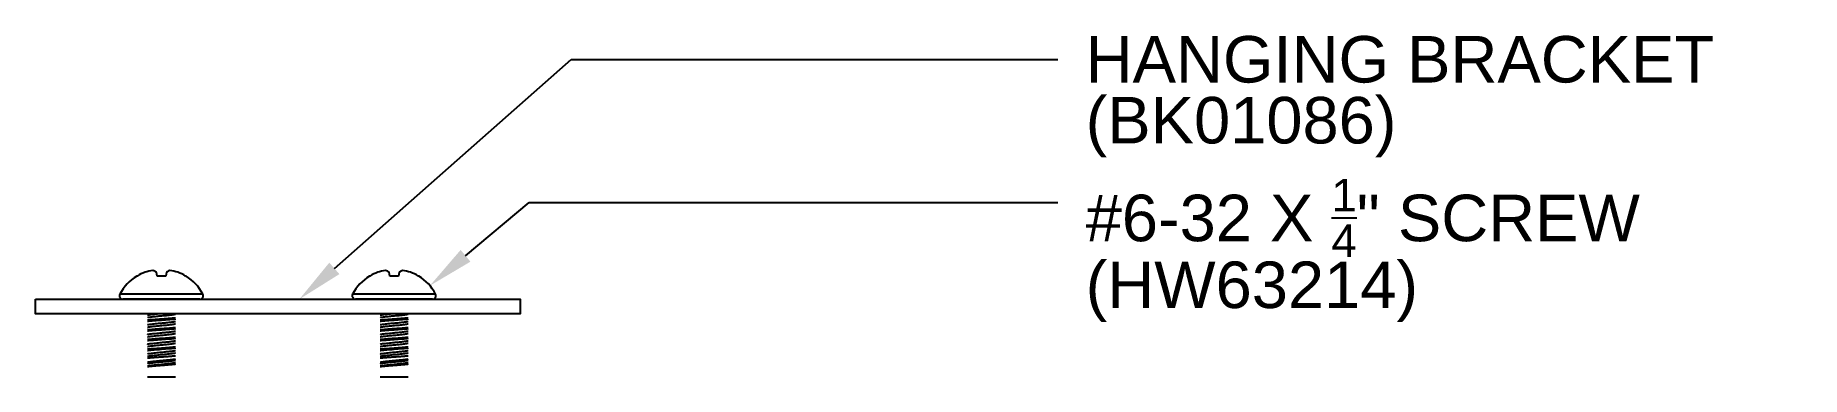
# Model space of a CAD drawing. Extents: x -0.78 to 4.91, y -0.25 to 0.85.
import ezdxf
from ezdxf import colors
from ezdxf.entities.mleader import LeaderData, LeaderLine
from ezdxf.math import Vec2, Vec3

# ---------------------------------------------------------------- set-up
doc = ezdxf.new("R2010")
doc.units = 0
doc.header["$LTSCALE"] = 0.5
doc.header["$MEASUREMENT"] = 0
doc.layers.add('CUST DWG', color=60, linetype='CONTINUOUS', lineweight=20)
for name, color, linetype in [('FAB DWG', 221, 'CONTINUOUS'), ('Hardware', 242, 'CONTINUOUS'), ('Mounting', 4, 'CONTINUOUS')]:
    doc.layers.add(name, color=color, linetype=linetype)
doc.styles.get("Standard").update_dxf_attribs({"font": 'arial.ttf'})

msp = doc.modelspace()

# ---------------------------------------------------------------- linework, layer by layer
at = {"layer": 'Hardware', "linetype": 'Continuous', "lineweight": 25, "transparency": 16777216}
for p, q in [((-0.4532, 0.0744), (-0.4545, 0.0744)), ((-0.389, 0.0744), (-0.3912, 0.0866)), ((-0.361, 0.0744), (-0.389, 0.0744)), ((-0.3588, 0.0866), (-0.361, 0.0744)), ((-0.2955, 0.0744), (-0.2968, 0.0744)), ((0.2968, 0.0744), (0.2955, 0.0744)), ((0.361, 0.0744), (0.3588, 0.0866)), ((0.389, 0.0744), (0.361, 0.0744)), ((0.3912, 0.0866), (0.389, 0.0744)), ((0.4545, 0.0744), (0.4532, 0.0744)), ((-0.2413, 0.0162), (-0.5087, 0.0162)), ((-0.251, 0), (-0.499, 0)), ((0.5087, 0.0162), (0.2413, 0.0162)), ((0.499, 0), (0.251, 0)), ((-0.42, -0.1625), (-0.3808, -0.1625)), ((0.33, -0.1625), (0.3692, -0.1625)), ((-0.42, -0.25), (-0.33, -0.25)), ((0.33, -0.25), (0.42, -0.25))]:
    msp.add_line(p, q, dxfattribs=at)
for centre, radius, start, end in [((-0.375, -0.054), 0.151, 121.7421, 152.2999), ((-0.3754, -0.0559), 0.1518, 110.1727, 120.8494), ((-0.3892, -0.0338), 0.1264, 96.0768, 107.7408), ((-0.4118, 0.057), 0.0361, 55.059, 75.1537), ((-0.3382, 0.057), 0.0361, 104.8463, 124.941), ((-0.3608, -0.0338), 0.1264, 72.2592, 83.9232), ((-0.3746, -0.0559), 0.1518, 59.1506, 69.8273), ((-0.375, -0.054), 0.151, 27.7001, 58.2579), ((0.375, -0.054), 0.151, 121.7421, 152.2999), ((0.3746, -0.0559), 0.1518, 110.1727, 120.8494), ((0.3608, -0.0338), 0.1264, 96.0768, 107.7408), ((0.3382, 0.057), 0.0361, 55.059, 75.1537), ((0.4118, 0.057), 0.0361, 104.8463, 124.941), ((0.3892, -0.0338), 0.1264, 72.2592, 83.9232), ((0.3754, -0.0559), 0.1518, 59.1506, 69.8273), ((0.375, -0.054), 0.151, 27.7001, 58.2579), ((-0.499, 0.011), 0.011, 152.2999, 270), ((-0.251, 0.011), 0.011, 270, 27.7001), ((0.251, 0.011), 0.011, 152.2999, 270), ((0.499, 0.011), 0.011, 270, 27.7001)]:
    msp.add_arc(centre, radius, start, end, dxfattribs=at)
for points, knots in [([(-0.3851, -0.0478), (-0.3871, -0.048), (-0.3917, -0.0484), (-0.3987, -0.0492), (-0.4058, -0.05), (-0.4121, -0.0508), (-0.4168, -0.0515), (-0.4192, -0.0519), (-0.42, -0.0521)], [0.5374235, 0.5374235, 0.5374235, 0.5374235, 0.5759564, 0.6297735, 0.6838258, 0.7374097, 0.7898579, 0.822505, 0.822505, 0.822505, 0.822505]), ([(-0.375, -0.0547), (-0.3777, -0.0549), (-0.383, -0.0554), (-0.391, -0.0562), (-0.3987, -0.057), (-0.4058, -0.0578), (-0.4121, -0.0587), (-0.4168, -0.0593), (-0.4191, -0.0597), (-0.42, -0.0599)], [0, 0, 0, 0, 0.1088843, 0.2210255, 0.3351181, 0.4497094, 0.5633078, 0.6744984, 0.7438723, 0.7438723, 0.7438723, 0.7438723]), ([(-0.33, -0.0495), (-0.3305, -0.0496), (-0.3311, -0.0497), (-0.3335, -0.0501), (-0.3356, -0.0504), (-0.3428, -0.0514), (-0.3488, -0.0521), (-0.3616, -0.0535), (-0.3685, -0.0541), (-0.375, -0.0547)], [0.3361884, 0.3361884, 0.3361884, 0.3361884, 0.375, 0.375, 0.5, 0.5, 0.75, 0.75, 1, 1, 1, 1]), ([(0.3649, -0.0478), (0.3629, -0.048), (0.3583, -0.0484), (0.3513, -0.0492), (0.3442, -0.05), (0.3379, -0.0508), (0.3332, -0.0515), (0.3308, -0.0519), (0.33, -0.0521)], [0.5374235, 0.5374235, 0.5374235, 0.5374235, 0.5759564, 0.6297735, 0.6838258, 0.7374097, 0.7898579, 0.822505, 0.822505, 0.822505, 0.822505]), ([(0.375, -0.0547), (0.3723, -0.0549), (0.367, -0.0554), (0.359, -0.0562), (0.3513, -0.057), (0.3442, -0.0578), (0.3379, -0.0587), (0.3332, -0.0593), (0.3309, -0.0597), (0.33, -0.0599)], [0, 0, 0, 0, 0.1088843, 0.2210255, 0.3351181, 0.4497094, 0.5633078, 0.6744984, 0.7438723, 0.7438723, 0.7438723, 0.7438723]), ([(0.42, -0.0495), (0.4195, -0.0496), (0.4189, -0.0497), (0.4165, -0.0501), (0.4144, -0.0504), (0.4072, -0.0514), (0.4012, -0.0521), (0.3884, -0.0535), (0.3815, -0.0541), (0.375, -0.0547)], [0.3361884, 0.3361884, 0.3361884, 0.3361884, 0.375, 0.375, 0.5, 0.5, 0.75, 0.75, 1, 1, 1, 1]), ([(-0.375, -0.0645), (-0.3836, -0.065), (-0.3927, -0.0657), (-0.408, -0.0669), (-0.4144, -0.0675), (-0.42, -0.068)], [0, 0, 0, 0, 0.25, 0.25, 0.4499408, 0.4499408, 0.4499408, 0.4499408]), ([(-0.375, -0.0684), (-0.3779, -0.0686), (-0.3838, -0.0689), (-0.3927, -0.0696), (-0.4013, -0.0703), (-0.4096, -0.071), (-0.4157, -0.0715), (-0.4191, -0.0718), (-0.42, -0.0719)], [0, 0, 0, 0, 0.0746906, 0.1513512, 0.2293842, 0.3081223, 0.3868603, 0.4180984, 0.4180984, 0.4180984, 0.4180984]), ([(-0.375, -0.0781), (-0.3815, -0.0787), (-0.3884, -0.0793), (-0.4012, -0.0807), (-0.4072, -0.0814), (-0.4144, -0.0824), (-0.4165, -0.0827), (-0.4189, -0.0831), (-0.4195, -0.0832), (-0.42, -0.0833)], [0, 0, 0, 0, 0.25, 0.25, 0.5, 0.5, 0.625, 0.625, 0.6638116, 0.6638116, 0.6638116, 0.6638116]), ([(-0.375, -0.0859), (-0.3777, -0.0862), (-0.383, -0.0867), (-0.391, -0.0874), (-0.3987, -0.0883), (-0.4058, -0.0891), (-0.4121, -0.0899), (-0.4168, -0.0906), (-0.4191, -0.091), (-0.42, -0.0911)], [0, 0, 0, 0, 0.1088843, 0.2210255, 0.3351181, 0.4497094, 0.5633078, 0.6744984, 0.7438723, 0.7438723, 0.7438723, 0.7438723]), ([(-0.375, -0.0957), (-0.3836, -0.0963), (-0.3927, -0.0969), (-0.408, -0.0982), (-0.4144, -0.0987), (-0.42, -0.0993)], [0, 0, 0, 0, 0.25, 0.25, 0.4499408, 0.4499408, 0.4499408, 0.4499408]), ([(-0.375, -0.0996), (-0.3779, -0.0998), (-0.3838, -0.1002), (-0.3927, -0.1008), (-0.4013, -0.1015), (-0.4096, -0.1022), (-0.4157, -0.1028), (-0.4191, -0.1031), (-0.42, -0.1032)], [0, 0, 0, 0, 0.0746906, 0.1513512, 0.2293842, 0.3081223, 0.3868603, 0.4180984, 0.4180984, 0.4180984, 0.4180984]), ([(-0.375, -0.1094), (-0.3815, -0.1099), (-0.3884, -0.1106), (-0.4012, -0.112), (-0.4072, -0.1127), (-0.4144, -0.1137), (-0.4165, -0.114), (-0.4189, -0.1144), (-0.4195, -0.1145), (-0.42, -0.1146)], [0, 0, 0, 0, 0.25, 0.25, 0.5, 0.5, 0.625, 0.625, 0.6638116, 0.6638116, 0.6638116, 0.6638116]), ([(-0.33, -0.0609), (-0.3309, -0.061), (-0.3343, -0.0613), (-0.3404, -0.0618), (-0.3487, -0.0625), (-0.3573, -0.0632), (-0.3662, -0.0639), (-0.3721, -0.0643), (-0.375, -0.0645)], [0.5819016, 0.5819016, 0.5819016, 0.5819016, 0.6131397, 0.6918777, 0.7706158, 0.8486488, 0.9253094, 1, 1, 1, 1]), ([(-0.33, -0.0648), (-0.3356, -0.0653), (-0.342, -0.0659), (-0.3573, -0.0671), (-0.3664, -0.0678), (-0.375, -0.0684)], [0.5500592, 0.5500592, 0.5500592, 0.5500592, 0.75, 0.75, 1, 1, 1, 1]), ([(-0.33, -0.0729), (-0.3311, -0.0731), (-0.3335, -0.0735), (-0.3382, -0.0742), (-0.3442, -0.075), (-0.3513, -0.0758), (-0.359, -0.0766), (-0.367, -0.0774), (-0.3723, -0.0779), (-0.375, -0.0781)], [0.2562161, 0.2562161, 0.2562161, 0.2562161, 0.3437868, 0.4366961, 0.5502937, 0.6648842, 0.7789761, 0.8911165, 1, 1, 1, 1]), ([(-0.33, -0.0807), (-0.3305, -0.0808), (-0.3311, -0.0809), (-0.3335, -0.0813), (-0.3356, -0.0816), (-0.3428, -0.0826), (-0.3488, -0.0833), (-0.3616, -0.0847), (-0.3685, -0.0854), (-0.375, -0.0859)], [0.3361884, 0.3361884, 0.3361884, 0.3361884, 0.375, 0.375, 0.5, 0.5, 0.75, 0.75, 1, 1, 1, 1]), ([(-0.33, -0.0921), (-0.3309, -0.0922), (-0.3343, -0.0925), (-0.3404, -0.0931), (-0.3487, -0.0938), (-0.3573, -0.0945), (-0.3662, -0.0951), (-0.3721, -0.0955), (-0.375, -0.0957)], [0.5819016, 0.5819016, 0.5819016, 0.5819016, 0.6131397, 0.6918777, 0.7706158, 0.8486488, 0.9253094, 1, 1, 1, 1]), ([(-0.33, -0.096), (-0.3356, -0.0966), (-0.342, -0.0971), (-0.3573, -0.0984), (-0.3664, -0.099), (-0.375, -0.0996)], [0.5500592, 0.5500592, 0.5500592, 0.5500592, 0.75, 0.75, 1, 1, 1, 1]), ([(-0.33, -0.1042), (-0.3311, -0.1044), (-0.3335, -0.1048), (-0.3382, -0.1054), (-0.3442, -0.1062), (-0.3513, -0.107), (-0.359, -0.1079), (-0.367, -0.1087), (-0.3723, -0.1091), (-0.375, -0.1094)], [0.2562161, 0.2562161, 0.2562161, 0.2562161, 0.3437868, 0.4366961, 0.5502937, 0.6648842, 0.7789761, 0.8911165, 1, 1, 1, 1]), ([(-0.33, -0.112), (-0.3305, -0.1121), (-0.3311, -0.1122), (-0.3335, -0.1126), (-0.3356, -0.1129), (-0.3428, -0.1139), (-0.3488, -0.1146), (-0.3616, -0.116), (-0.3685, -0.1166), (-0.375, -0.1172)], [0.3361884, 0.3361884, 0.3361884, 0.3361884, 0.375, 0.375, 0.5, 0.5, 0.75, 0.75, 1, 1, 1, 1]), ([(0.375, -0.0645), (0.3664, -0.065), (0.3573, -0.0657), (0.342, -0.0669), (0.3356, -0.0675), (0.33, -0.068)], [0, 0, 0, 0, 0.25, 0.25, 0.4499408, 0.4499408, 0.4499408, 0.4499408]), ([(0.375, -0.0684), (0.3721, -0.0686), (0.3662, -0.0689), (0.3573, -0.0696), (0.3487, -0.0703), (0.3404, -0.071), (0.3343, -0.0715), (0.3309, -0.0718), (0.33, -0.0719)], [0, 0, 0, 0, 0.0746906, 0.1513512, 0.2293842, 0.3081223, 0.3868603, 0.4180984, 0.4180984, 0.4180984, 0.4180984]), ([(0.375, -0.0781), (0.3685, -0.0787), (0.3616, -0.0793), (0.3488, -0.0807), (0.3428, -0.0814), (0.3356, -0.0824), (0.3335, -0.0827), (0.3311, -0.0831), (0.3305, -0.0832), (0.33, -0.0833)], [0, 0, 0, 0, 0.25, 0.25, 0.5, 0.5, 0.625, 0.625, 0.6638116, 0.6638116, 0.6638116, 0.6638116]), ([(0.375, -0.0859), (0.3723, -0.0862), (0.367, -0.0867), (0.359, -0.0874), (0.3513, -0.0883), (0.3442, -0.0891), (0.3379, -0.0899), (0.3332, -0.0906), (0.3309, -0.091), (0.33, -0.0911)], [0, 0, 0, 0, 0.1088843, 0.2210255, 0.3351181, 0.4497094, 0.5633078, 0.6744984, 0.7438723, 0.7438723, 0.7438723, 0.7438723]), ([(0.375, -0.0957), (0.3664, -0.0963), (0.3573, -0.0969), (0.342, -0.0982), (0.3356, -0.0987), (0.33, -0.0993)], [0, 0, 0, 0, 0.25, 0.25, 0.4499408, 0.4499408, 0.4499408, 0.4499408]), ([(0.375, -0.0996), (0.3721, -0.0998), (0.3662, -0.1002), (0.3573, -0.1008), (0.3487, -0.1015), (0.3404, -0.1022), (0.3343, -0.1028), (0.3309, -0.1031), (0.33, -0.1032)], [0, 0, 0, 0, 0.0746906, 0.1513512, 0.2293842, 0.3081223, 0.3868603, 0.4180984, 0.4180984, 0.4180984, 0.4180984]), ([(0.375, -0.1094), (0.3685, -0.1099), (0.3616, -0.1106), (0.3488, -0.112), (0.3428, -0.1127), (0.3356, -0.1137), (0.3335, -0.114), (0.3311, -0.1144), (0.3305, -0.1145), (0.33, -0.1146)], [0, 0, 0, 0, 0.25, 0.25, 0.5, 0.5, 0.625, 0.625, 0.6638116, 0.6638116, 0.6638116, 0.6638116]), ([(0.42, -0.0609), (0.4191, -0.061), (0.4157, -0.0613), (0.4096, -0.0618), (0.4013, -0.0625), (0.3927, -0.0632), (0.3838, -0.0639), (0.3779, -0.0643), (0.375, -0.0645)], [0.5819016, 0.5819016, 0.5819016, 0.5819016, 0.6131397, 0.6918777, 0.7706158, 0.8486488, 0.9253094, 1, 1, 1, 1]), ([(0.42, -0.0648), (0.4144, -0.0653), (0.408, -0.0659), (0.3927, -0.0671), (0.3836, -0.0678), (0.375, -0.0684)], [0.5500592, 0.5500592, 0.5500592, 0.5500592, 0.75, 0.75, 1, 1, 1, 1]), ([(0.42, -0.0729), (0.4189, -0.0731), (0.4165, -0.0735), (0.4118, -0.0742), (0.4058, -0.075), (0.3987, -0.0758), (0.391, -0.0766), (0.383, -0.0774), (0.3777, -0.0779), (0.375, -0.0781)], [0.2562161, 0.2562161, 0.2562161, 0.2562161, 0.3437868, 0.4366961, 0.5502937, 0.6648842, 0.7789761, 0.8911165, 1, 1, 1, 1]), ([(0.42, -0.0807), (0.4195, -0.0808), (0.4189, -0.0809), (0.4165, -0.0813), (0.4144, -0.0816), (0.4072, -0.0826), (0.4012, -0.0833), (0.3884, -0.0847), (0.3815, -0.0854), (0.375, -0.0859)], [0.3361884, 0.3361884, 0.3361884, 0.3361884, 0.375, 0.375, 0.5, 0.5, 0.75, 0.75, 1, 1, 1, 1]), ([(0.42, -0.0921), (0.4191, -0.0922), (0.4157, -0.0925), (0.4096, -0.0931), (0.4013, -0.0938), (0.3927, -0.0945), (0.3838, -0.0951), (0.3779, -0.0955), (0.375, -0.0957)], [0.5819016, 0.5819016, 0.5819016, 0.5819016, 0.6131397, 0.6918777, 0.7706158, 0.8486488, 0.9253094, 1, 1, 1, 1]), ([(0.42, -0.096), (0.4144, -0.0966), (0.408, -0.0971), (0.3927, -0.0984), (0.3836, -0.099), (0.375, -0.0996)], [0.5500592, 0.5500592, 0.5500592, 0.5500592, 0.75, 0.75, 1, 1, 1, 1]), ([(0.42, -0.1042), (0.4189, -0.1044), (0.4165, -0.1048), (0.4118, -0.1054), (0.4058, -0.1062), (0.3987, -0.107), (0.391, -0.1079), (0.383, -0.1087), (0.3777, -0.1091), (0.375, -0.1094)], [0.2562161, 0.2562161, 0.2562161, 0.2562161, 0.3437868, 0.4366961, 0.5502937, 0.6648842, 0.7789761, 0.8911165, 1, 1, 1, 1]), ([(0.42, -0.112), (0.4195, -0.1121), (0.4189, -0.1122), (0.4165, -0.1126), (0.4144, -0.1129), (0.4072, -0.1139), (0.4012, -0.1146), (0.3884, -0.116), (0.3815, -0.1166), (0.375, -0.1172)], [0.3361884, 0.3361884, 0.3361884, 0.3361884, 0.375, 0.375, 0.5, 0.5, 0.75, 0.75, 1, 1, 1, 1]), ([(-0.375, -0.1172), (-0.3777, -0.1174), (-0.383, -0.1179), (-0.391, -0.1187), (-0.3987, -0.1195), (-0.4058, -0.1203), (-0.4121, -0.1212), (-0.4168, -0.1218), (-0.4191, -0.1222), (-0.42, -0.1224)], [0, 0, 0, 0, 0.1088843, 0.2210255, 0.3351181, 0.4497094, 0.5633078, 0.6744984, 0.7438723, 0.7438723, 0.7438723, 0.7438723]), ([(-0.375, -0.127), (-0.3836, -0.1275), (-0.3927, -0.1282), (-0.408, -0.1294), (-0.4144, -0.13), (-0.42, -0.1305)], [0, 0, 0, 0, 0.25, 0.25, 0.4499408, 0.4499408, 0.4499408, 0.4499408]), ([(-0.375, -0.1309), (-0.3779, -0.1311), (-0.3838, -0.1314), (-0.3927, -0.1321), (-0.4013, -0.1328), (-0.4096, -0.1335), (-0.4157, -0.134), (-0.4191, -0.1343), (-0.42, -0.1344)], [0, 0, 0, 0, 0.0746906, 0.1513512, 0.2293842, 0.3081223, 0.3868603, 0.4180984, 0.4180984, 0.4180984, 0.4180984]), ([(-0.375, -0.1406), (-0.3815, -0.1412), (-0.3884, -0.1418), (-0.4012, -0.1432), (-0.4072, -0.1439), (-0.4144, -0.1449), (-0.4165, -0.1452), (-0.4189, -0.1456), (-0.4195, -0.1457), (-0.42, -0.1458)], [0, 0, 0, 0, 0.25, 0.25, 0.5, 0.5, 0.625, 0.625, 0.6638116, 0.6638116, 0.6638116, 0.6638116]), ([(-0.375, -0.1484), (-0.3777, -0.1487), (-0.383, -0.1492), (-0.391, -0.1499), (-0.3987, -0.1508), (-0.4058, -0.1516), (-0.4121, -0.1524), (-0.4168, -0.1531), (-0.4191, -0.1535), (-0.42, -0.1536)], [0, 0, 0, 0, 0.1088843, 0.2210255, 0.3351181, 0.4497094, 0.5633078, 0.6744984, 0.7438723, 0.7438723, 0.7438723, 0.7438723]), ([(-0.375, -0.1582), (-0.3843, -0.1588), (-0.3942, -0.1595), (-0.4093, -0.1608), (-0.415, -0.1613), (-0.42, -0.1618)], [0, 0, 0, 0, 0.5, 0.5, 0.8316519, 0.8316519, 0.8316519, 0.8316519]), ([(-0.3808, -0.1625), (-0.3826, -0.1626), (-0.3863, -0.1629), (-0.3916, -0.1634), (-0.3969, -0.1639), (-0.4022, -0.1644), (-0.4072, -0.1649), (-0.4121, -0.1654), (-0.4164, -0.1659), (-0.4189, -0.1662), (-0.42, -0.1663)], [0, 0, 0, 0, 0.0497481, 0.0994963, 0.1505681, 0.20164, 0.2535196, 0.3053993, 0.358783, 0.3985852, 0.3985852, 0.3985852, 0.3985852]), ([(-0.33, -0.1234), (-0.3309, -0.1235), (-0.3343, -0.1238), (-0.3404, -0.1243), (-0.3487, -0.125), (-0.3573, -0.1257), (-0.3662, -0.1264), (-0.3721, -0.1268), (-0.375, -0.127)], [0.5819016, 0.5819016, 0.5819016, 0.5819016, 0.6131397, 0.6918777, 0.7706158, 0.8486488, 0.9253094, 1, 1, 1, 1]), ([(-0.33, -0.1273), (-0.3356, -0.1278), (-0.342, -0.1284), (-0.3573, -0.1296), (-0.3664, -0.1303), (-0.375, -0.1309)], [0.5500592, 0.5500592, 0.5500592, 0.5500592, 0.75, 0.75, 1, 1, 1, 1]), ([(-0.33, -0.1354), (-0.3311, -0.1356), (-0.3335, -0.136), (-0.3382, -0.1367), (-0.3442, -0.1375), (-0.3513, -0.1383), (-0.359, -0.1391), (-0.367, -0.1399), (-0.3723, -0.1404), (-0.375, -0.1406)], [0.2562161, 0.2562161, 0.2562161, 0.2562161, 0.3437868, 0.4366961, 0.5502937, 0.6648842, 0.7789761, 0.8911165, 1, 1, 1, 1]), ([(-0.33, -0.1432), (-0.3305, -0.1433), (-0.3311, -0.1434), (-0.3335, -0.1438), (-0.3356, -0.1441), (-0.3428, -0.1451), (-0.3488, -0.1458), (-0.3616, -0.1472), (-0.3685, -0.1479), (-0.375, -0.1484)], [0.3361884, 0.3361884, 0.3361884, 0.3361884, 0.375, 0.375, 0.5, 0.5, 0.75, 0.75, 1, 1, 1, 1]), ([(-0.33, -0.1546), (-0.3309, -0.1547), (-0.3343, -0.155), (-0.3404, -0.1556), (-0.3487, -0.1563), (-0.3573, -0.157), (-0.3662, -0.1576), (-0.3721, -0.158), (-0.375, -0.1582)], [0.5819016, 0.5819016, 0.5819016, 0.5819016, 0.6131397, 0.6918777, 0.7706158, 0.8486488, 0.9253094, 1, 1, 1, 1]), ([(-0.33, -0.1585), (-0.3356, -0.1591), (-0.342, -0.1596), (-0.3573, -0.1609), (-0.3664, -0.1615), (-0.375, -0.1621)], [0.5500592, 0.5500592, 0.5500592, 0.5500592, 0.75, 0.75, 1, 1, 1, 1]), ([(-0.33, -0.1667), (-0.3311, -0.1669), (-0.3335, -0.1673), (-0.3382, -0.1679), (-0.3442, -0.1687), (-0.3513, -0.1695), (-0.359, -0.1704), (-0.367, -0.1712), (-0.3723, -0.1716), (-0.375, -0.1719)], [0.2562161, 0.2562161, 0.2562161, 0.2562161, 0.3437868, 0.4366961, 0.5502937, 0.6648842, 0.7789761, 0.8911165, 1, 1, 1, 1]), ([(0.375, -0.1172), (0.3723, -0.1174), (0.367, -0.1179), (0.359, -0.1187), (0.3513, -0.1195), (0.3442, -0.1203), (0.3379, -0.1212), (0.3332, -0.1218), (0.3309, -0.1222), (0.33, -0.1224)], [0, 0, 0, 0, 0.1088843, 0.2210255, 0.3351181, 0.4497094, 0.5633078, 0.6744984, 0.7438723, 0.7438723, 0.7438723, 0.7438723]), ([(0.375, -0.127), (0.3664, -0.1275), (0.3573, -0.1282), (0.342, -0.1294), (0.3356, -0.13), (0.33, -0.1305)], [0, 0, 0, 0, 0.25, 0.25, 0.4499408, 0.4499408, 0.4499408, 0.4499408]), ([(0.375, -0.1309), (0.3721, -0.1311), (0.3662, -0.1314), (0.3573, -0.1321), (0.3487, -0.1328), (0.3404, -0.1335), (0.3343, -0.134), (0.3309, -0.1343), (0.33, -0.1344)], [0, 0, 0, 0, 0.0746906, 0.1513512, 0.2293842, 0.3081223, 0.3868603, 0.4180984, 0.4180984, 0.4180984, 0.4180984]), ([(0.375, -0.1406), (0.3685, -0.1412), (0.3616, -0.1418), (0.3488, -0.1432), (0.3428, -0.1439), (0.3356, -0.1449), (0.3335, -0.1452), (0.3311, -0.1456), (0.3305, -0.1457), (0.33, -0.1458)], [0, 0, 0, 0, 0.25, 0.25, 0.5, 0.5, 0.625, 0.625, 0.6638116, 0.6638116, 0.6638116, 0.6638116]), ([(0.375, -0.1484), (0.3723, -0.1487), (0.367, -0.1492), (0.359, -0.1499), (0.3513, -0.1508), (0.3442, -0.1516), (0.3379, -0.1524), (0.3332, -0.1531), (0.3309, -0.1535), (0.33, -0.1536)], [0, 0, 0, 0, 0.1088843, 0.2210255, 0.3351181, 0.4497094, 0.5633078, 0.6744984, 0.7438723, 0.7438723, 0.7438723, 0.7438723]), ([(0.375, -0.1582), (0.3657, -0.1588), (0.3558, -0.1595), (0.3407, -0.1608), (0.335, -0.1613), (0.33, -0.1618)], [0, 0, 0, 0, 0.5, 0.5, 0.8316519, 0.8316519, 0.8316519, 0.8316519]), ([(0.3692, -0.1625), (0.3674, -0.1626), (0.3637, -0.1629), (0.3584, -0.1634), (0.3531, -0.1639), (0.3478, -0.1644), (0.3428, -0.1649), (0.3379, -0.1654), (0.3336, -0.1659), (0.3311, -0.1662), (0.33, -0.1663)], [0, 0, 0, 0, 0.0497481, 0.0994963, 0.1505681, 0.20164, 0.2535196, 0.3053993, 0.358783, 0.3985852, 0.3985852, 0.3985852, 0.3985852]), ([(0.42, -0.1234), (0.4191, -0.1235), (0.4157, -0.1238), (0.4096, -0.1243), (0.4013, -0.125), (0.3927, -0.1257), (0.3838, -0.1264), (0.3779, -0.1268), (0.375, -0.127)], [0.5819016, 0.5819016, 0.5819016, 0.5819016, 0.6131397, 0.6918777, 0.7706158, 0.8486488, 0.9253094, 1, 1, 1, 1]), ([(0.42, -0.1273), (0.4144, -0.1278), (0.408, -0.1284), (0.3927, -0.1296), (0.3836, -0.1303), (0.375, -0.1309)], [0.5500592, 0.5500592, 0.5500592, 0.5500592, 0.75, 0.75, 1, 1, 1, 1]), ([(0.42, -0.1354), (0.4189, -0.1356), (0.4165, -0.136), (0.4118, -0.1367), (0.4058, -0.1375), (0.3987, -0.1383), (0.391, -0.1391), (0.383, -0.1399), (0.3777, -0.1404), (0.375, -0.1406)], [0.2562161, 0.2562161, 0.2562161, 0.2562161, 0.3437868, 0.4366961, 0.5502937, 0.6648842, 0.7789761, 0.8911165, 1, 1, 1, 1]), ([(0.42, -0.1432), (0.4195, -0.1433), (0.4189, -0.1434), (0.4165, -0.1438), (0.4144, -0.1441), (0.4072, -0.1451), (0.4012, -0.1458), (0.3884, -0.1472), (0.3815, -0.1479), (0.375, -0.1484)], [0.3361884, 0.3361884, 0.3361884, 0.3361884, 0.375, 0.375, 0.5, 0.5, 0.75, 0.75, 1, 1, 1, 1]), ([(0.42, -0.1546), (0.4191, -0.1547), (0.4157, -0.155), (0.4096, -0.1556), (0.4013, -0.1563), (0.3927, -0.157), (0.3838, -0.1576), (0.3779, -0.158), (0.375, -0.1582)], [0.5819016, 0.5819016, 0.5819016, 0.5819016, 0.6131397, 0.6918777, 0.7706158, 0.8486488, 0.9253094, 1, 1, 1, 1]), ([(0.42, -0.1585), (0.4144, -0.1591), (0.408, -0.1596), (0.3927, -0.1609), (0.3836, -0.1615), (0.375, -0.1621)], [0.5500592, 0.5500592, 0.5500592, 0.5500592, 0.75, 0.75, 1, 1, 1, 1]), ([(0.42, -0.1667), (0.4189, -0.1669), (0.4165, -0.1673), (0.4118, -0.1679), (0.4058, -0.1687), (0.3987, -0.1695), (0.391, -0.1704), (0.383, -0.1712), (0.3777, -0.1716), (0.375, -0.1719)], [0.2562161, 0.2562161, 0.2562161, 0.2562161, 0.3437868, 0.4366961, 0.5502937, 0.6648842, 0.7789761, 0.8911165, 1, 1, 1, 1]), ([(-0.375, -0.1719), (-0.3815, -0.1724), (-0.3884, -0.1731), (-0.4012, -0.1745), (-0.4072, -0.1752), (-0.4144, -0.1762), (-0.4165, -0.1765), (-0.4189, -0.1769), (-0.4195, -0.177), (-0.42, -0.1771)], [0, 0, 0, 0, 0.25, 0.25, 0.5, 0.5, 0.625, 0.625, 0.6638116, 0.6638116, 0.6638116, 0.6638116]), ([(-0.375, -0.1797), (-0.3777, -0.1799), (-0.383, -0.1804), (-0.391, -0.1812), (-0.3987, -0.182), (-0.4058, -0.1828), (-0.4121, -0.1837), (-0.4168, -0.1843), (-0.4191, -0.1847), (-0.42, -0.1849)], [0, 0, 0, 0, 0.108892, 0.2210411, 0.3351418, 0.4497413, 0.5633477, 0.6745462, 0.7439252, 0.7439252, 0.7439252, 0.7439252]), ([(-0.42, -0.1895), (-0.4189, -0.1893), (-0.4166, -0.1891), (-0.4127, -0.1887), (-0.4085, -0.1884), (-0.404, -0.188), (-0.3994, -0.1876), (-0.3944, -0.1872), (-0.3887, -0.1868), (-0.3822, -0.1864), (-0.3774, -0.1861), (-0.375, -0.1859)], [0.4784181, 0.4784181, 0.4784181, 0.4784181, 0.5269917, 0.5811593, 0.6353269, 0.6886198, 0.7419126, 0.7967531, 0.8515935, 0.9252975, 1, 1, 1, 1]), ([(-0.375, -0.1989), (-0.3766, -0.199), (-0.3799, -0.1993), (-0.3848, -0.1998), (-0.3896, -0.2003), (-0.3944, -0.2008), (-0.3989, -0.2013), (-0.4033, -0.2018), (-0.4075, -0.2023), (-0.4114, -0.2029), (-0.4151, -0.2034), (-0.4179, -0.2038), (-0.4195, -0.204), (-0.42, -0.2041)], [0, 0, 0, 0, 0.0486822, 0.0973645, 0.1474594, 0.1975544, 0.2462716, 0.2949888, 0.3451153, 0.3952417, 0.4440578, 0.4928739, 0.5193115, 0.5193115, 0.5193115, 0.5193115]), ([(-0.375, -0.2031), (-0.3815, -0.2037), (-0.3884, -0.2043), (-0.4012, -0.2057), (-0.4072, -0.2064), (-0.4144, -0.2074), (-0.4165, -0.2077), (-0.4189, -0.2081), (-0.4195, -0.2082), (-0.42, -0.2083)], [0, 0, 0, 0, 0.25, 0.25, 0.5, 0.5, 0.625, 0.625, 0.6638116, 0.6638116, 0.6638116, 0.6638116]), ([(-0.375, -0.2109), (-0.3777, -0.2112), (-0.383, -0.2117), (-0.391, -0.2124), (-0.3987, -0.2133), (-0.4058, -0.2141), (-0.4121, -0.2149), (-0.4168, -0.2156), (-0.4191, -0.216), (-0.42, -0.2161)], [0, 0, 0, 0, 0.1088973, 0.2210519, 0.3351581, 0.4497631, 0.563375, 0.6745789, 0.7439614, 0.7439614, 0.7439614, 0.7439614]), ([(-0.42, -0.2172), (-0.4197, -0.2172), (-0.4184, -0.217), (-0.4162, -0.2167), (-0.4131, -0.2164), (-0.4097, -0.216), (-0.406, -0.2156), (-0.4021, -0.2153), (-0.3981, -0.2149), (-0.3938, -0.2145), (-0.3894, -0.2141), (-0.3847, -0.2138), (-0.3799, -0.2134), (-0.3766, -0.2132), (-0.375, -0.213)], [0.3796503, 0.3796503, 0.3796503, 0.3796503, 0.401502, 0.4551934, 0.508033, 0.5608727, 0.615216, 0.6695593, 0.7229229, 0.7762865, 0.8312008, 0.886115, 0.9428325, 1, 1, 1, 1]), ([(-0.33, -0.1745), (-0.3305, -0.1746), (-0.3311, -0.1747), (-0.3335, -0.1751), (-0.3356, -0.1754), (-0.3428, -0.1764), (-0.3488, -0.1771), (-0.3616, -0.1785), (-0.3685, -0.1791), (-0.375, -0.1797)], [0.3361884, 0.3361884, 0.3361884, 0.3361884, 0.375, 0.375, 0.5, 0.5, 0.75, 0.75, 1, 1, 1, 1]), ([(-0.375, -0.1859), (-0.3732, -0.1858), (-0.3697, -0.1856), (-0.3644, -0.1852), (-0.3591, -0.1848), (-0.3539, -0.1845), (-0.3489, -0.1841), (-0.3441, -0.1837), (-0.3395, -0.1833), (-0.3351, -0.1829), (-0.332, -0.1827), (-0.3303, -0.1825), (-0.33, -0.1825)], [0, 0, 0, 0, 0.0484279, 0.0968558, 0.1466899, 0.1965239, 0.244969, 0.293414, 0.3432642, 0.3931144, 0.4415971, 0.4549008, 0.4549008, 0.4549008, 0.4549008]), ([(-0.33, -0.1939), (-0.3311, -0.1941), (-0.3334, -0.1944), (-0.3373, -0.1949), (-0.3414, -0.1954), (-0.3459, -0.1959), (-0.3506, -0.1965), (-0.3554, -0.197), (-0.3603, -0.1975), (-0.3653, -0.198), (-0.3703, -0.1985), (-0.3735, -0.1987), (-0.375, -0.1989)], [0.4736479, 0.4736479, 0.4736479, 0.4736479, 0.5233817, 0.5763447, 0.6293078, 0.683818, 0.7383282, 0.791155, 0.8439816, 0.898345, 0.9527082, 1, 1, 1, 1]), ([(-0.33, -0.1979), (-0.3311, -0.1981), (-0.3335, -0.1985), (-0.3382, -0.1992), (-0.3442, -0.2), (-0.3513, -0.2008), (-0.359, -0.2016), (-0.367, -0.2024), (-0.3723, -0.2029), (-0.375, -0.2031)], [0.2562161, 0.2562161, 0.2562161, 0.2562161, 0.3437868, 0.4366961, 0.5502937, 0.6648842, 0.7789761, 0.8911165, 1, 1, 1, 1]), ([(-0.33, -0.2057), (-0.3305, -0.2058), (-0.3311, -0.2059), (-0.3335, -0.2063), (-0.3356, -0.2066), (-0.3428, -0.2076), (-0.3488, -0.2083), (-0.3616, -0.2097), (-0.3685, -0.2104), (-0.375, -0.2109)], [0.3361884, 0.3361884, 0.3361884, 0.3361884, 0.375, 0.375, 0.5, 0.5, 0.75, 0.75, 1, 1, 1, 1]), ([(-0.375, -0.213), (-0.3734, -0.2129), (-0.3703, -0.2127), (-0.3656, -0.2123), (-0.3609, -0.212), (-0.3563, -0.2116), (-0.3519, -0.2112), (-0.3476, -0.2108), (-0.3434, -0.2105), (-0.3395, -0.2101), (-0.3359, -0.2097), (-0.3327, -0.2094), (-0.3308, -0.2091), (-0.33, -0.209)], [0, 0, 0, 0, 0.0479454, 0.0958908, 0.1452283, 0.1945659, 0.2425294, 0.290493, 0.3398471, 0.3892012, 0.4372115, 0.4852217, 0.5263388, 0.5263388, 0.5263388, 0.5263388]), ([(0.375, -0.1719), (0.3685, -0.1724), (0.3616, -0.1731), (0.3488, -0.1745), (0.3428, -0.1752), (0.3356, -0.1762), (0.3335, -0.1765), (0.3311, -0.1769), (0.3305, -0.177), (0.33, -0.1771)], [0, 0, 0, 0, 0.25, 0.25, 0.5, 0.5, 0.625, 0.625, 0.6638116, 0.6638116, 0.6638116, 0.6638116]), ([(0.375, -0.1797), (0.3723, -0.1799), (0.367, -0.1804), (0.359, -0.1812), (0.3513, -0.182), (0.3442, -0.1828), (0.3379, -0.1837), (0.3332, -0.1843), (0.3309, -0.1847), (0.33, -0.1849)], [0, 0, 0, 0, 0.108892, 0.2210411, 0.3351418, 0.4497413, 0.5633477, 0.6745462, 0.7439252, 0.7439252, 0.7439252, 0.7439252]), ([(0.33, -0.1895), (0.3311, -0.1893), (0.3334, -0.1891), (0.3373, -0.1887), (0.3415, -0.1884), (0.346, -0.188), (0.3506, -0.1876), (0.3556, -0.1872), (0.3613, -0.1868), (0.3678, -0.1864), (0.3726, -0.1861), (0.375, -0.1859)], [0.4784181, 0.4784181, 0.4784181, 0.4784181, 0.5269917, 0.5811593, 0.6353269, 0.6886198, 0.7419126, 0.7967531, 0.8515935, 0.9252975, 1, 1, 1, 1]), ([(0.375, -0.1989), (0.3734, -0.199), (0.3701, -0.1993), (0.3652, -0.1998), (0.3604, -0.2003), (0.3556, -0.2008), (0.3511, -0.2013), (0.3467, -0.2018), (0.3425, -0.2023), (0.3386, -0.2029), (0.3349, -0.2034), (0.3321, -0.2038), (0.3305, -0.204), (0.33, -0.2041)], [0, 0, 0, 0, 0.0486822, 0.0973645, 0.1474594, 0.1975544, 0.2462716, 0.2949888, 0.3451153, 0.3952417, 0.4440578, 0.4928739, 0.5193115, 0.5193115, 0.5193115, 0.5193115]), ([(0.375, -0.2031), (0.3685, -0.2037), (0.3616, -0.2043), (0.3488, -0.2057), (0.3428, -0.2064), (0.3356, -0.2074), (0.3335, -0.2077), (0.3311, -0.2081), (0.3305, -0.2082), (0.33, -0.2083)], [0, 0, 0, 0, 0.25, 0.25, 0.5, 0.5, 0.625, 0.625, 0.6638116, 0.6638116, 0.6638116, 0.6638116]), ([(0.375, -0.2109), (0.3723, -0.2112), (0.367, -0.2117), (0.359, -0.2124), (0.3513, -0.2133), (0.3442, -0.2141), (0.3379, -0.2149), (0.3332, -0.2156), (0.3309, -0.216), (0.33, -0.2161)], [0, 0, 0, 0, 0.1088973, 0.2210519, 0.3351581, 0.4497631, 0.563375, 0.6745789, 0.7439614, 0.7439614, 0.7439614, 0.7439614]), ([(0.33, -0.2172), (0.3303, -0.2172), (0.3316, -0.217), (0.3338, -0.2167), (0.3369, -0.2164), (0.3403, -0.216), (0.344, -0.2156), (0.3479, -0.2153), (0.3519, -0.2149), (0.3562, -0.2145), (0.3606, -0.2141), (0.3653, -0.2138), (0.3701, -0.2134), (0.3734, -0.2132), (0.375, -0.213)], [0.3796503, 0.3796503, 0.3796503, 0.3796503, 0.401502, 0.4551934, 0.508033, 0.5608727, 0.615216, 0.6695593, 0.7229229, 0.7762865, 0.8312008, 0.886115, 0.9428325, 1, 1, 1, 1]), ([(0.42, -0.1745), (0.4195, -0.1746), (0.4189, -0.1747), (0.4165, -0.1751), (0.4144, -0.1754), (0.4072, -0.1764), (0.4012, -0.1771), (0.3884, -0.1785), (0.3815, -0.1791), (0.375, -0.1797)], [0.3361884, 0.3361884, 0.3361884, 0.3361884, 0.375, 0.375, 0.5, 0.5, 0.75, 0.75, 1, 1, 1, 1]), ([(0.375, -0.1859), (0.3768, -0.1858), (0.3803, -0.1856), (0.3856, -0.1852), (0.3909, -0.1848), (0.3961, -0.1845), (0.4011, -0.1841), (0.4059, -0.1837), (0.4105, -0.1833), (0.4149, -0.1829), (0.418, -0.1827), (0.4197, -0.1825), (0.42, -0.1825)], [0, 0, 0, 0, 0.0484279, 0.0968558, 0.1466899, 0.1965239, 0.244969, 0.293414, 0.3432642, 0.3931144, 0.4415971, 0.4549008, 0.4549008, 0.4549008, 0.4549008]), ([(0.42, -0.1939), (0.4189, -0.1941), (0.4166, -0.1944), (0.4127, -0.1949), (0.4086, -0.1954), (0.4041, -0.1959), (0.3994, -0.1965), (0.3946, -0.197), (0.3897, -0.1975), (0.3847, -0.198), (0.3797, -0.1985), (0.3765, -0.1987), (0.375, -0.1989)], [0.4736479, 0.4736479, 0.4736479, 0.4736479, 0.5233817, 0.5763447, 0.6293078, 0.683818, 0.7383282, 0.791155, 0.8439816, 0.898345, 0.9527082, 1, 1, 1, 1]), ([(0.42, -0.1979), (0.4189, -0.1981), (0.4165, -0.1985), (0.4118, -0.1992), (0.4058, -0.2), (0.3987, -0.2008), (0.391, -0.2016), (0.383, -0.2024), (0.3777, -0.2029), (0.375, -0.2031)], [0.2562161, 0.2562161, 0.2562161, 0.2562161, 0.3437868, 0.4366961, 0.5502937, 0.6648842, 0.7789761, 0.8911165, 1, 1, 1, 1]), ([(0.42, -0.2057), (0.4195, -0.2058), (0.4189, -0.2059), (0.4165, -0.2063), (0.4144, -0.2066), (0.4072, -0.2076), (0.4012, -0.2083), (0.3884, -0.2097), (0.3815, -0.2104), (0.375, -0.2109)], [0.3361884, 0.3361884, 0.3361884, 0.3361884, 0.375, 0.375, 0.5, 0.5, 0.75, 0.75, 1, 1, 1, 1]), ([(0.375, -0.213), (0.3766, -0.2129), (0.3797, -0.2127), (0.3844, -0.2123), (0.3891, -0.212), (0.3937, -0.2116), (0.3981, -0.2112), (0.4024, -0.2108), (0.4066, -0.2105), (0.4105, -0.2101), (0.4141, -0.2097), (0.4173, -0.2094), (0.4192, -0.2091), (0.42, -0.209)], [0, 0, 0, 0, 0.0479454, 0.0958908, 0.1452283, 0.1945659, 0.2425294, 0.290493, 0.3398471, 0.3892012, 0.4372115, 0.4852217, 0.5263388, 0.5263388, 0.5263388, 0.5263388])]:
    msp.add_open_spline(points, degree=3, knots=knots, dxfattribs=at)
for points in [[(-0.375, -0.1621), (-0.3769, -0.1622), (-0.3789, -0.1624), (-0.3808, -0.1625)], [(0.375, -0.1621), (0.3731, -0.1622), (0.3711, -0.1624), (0.3692, -0.1625)]]:
    msp.add_open_spline(points, degree=3, dxfattribs=at)
at = {"layer": 'Mounting', "transparency": 16777216}
msp.add_lwpolyline([(-0.7812, 0), (0.7812, 0), (0.7812, -0.0478), (-0.7812, -0.0478)], close=True, dxfattribs=at)

# ---------------------------------------------------------------- texts
at = {"layer": 'FAB DWG', "transparency": 16777216, "char_height": 0.15, "width": 2.307685, "attachment_point": 1}
for s, insert in [('(BK01086)', (2.604, 0.652)), ('(HW63214)', (2.604, 0.1213))]:
    msp.add_mtext(s, dxfattribs=dict(at, insert=insert))

# ---------------------------------------------------------------- leaders
at = {"layer": 'CUST DWG', "transparency": 16777216}
ml = msp.add_multileader_mtext('Standard', dxfattribs=at)
ml.set_content('HANGING BRACKET', color=256)
ml.set_leader_properties()
ml.build(insert=Vec2(0, 0))
ml.multileader.update_dxf_attribs({"text_right_attachment_type": 6, "dogleg_length": 0.36, "arrow_head_size": 0.15})
ctx = ml.context
ctx.base_point, ctx.char_height, ctx.arrow_head_size, ctx.landing_gap_size, ctx.plane_origin = Vec3(2.514, 0.7722), 0.15, 0.15, 0.09, Vec3(0.1336, 0.25)
ctx.right_attachment = 6
notes = []
notes.append((ctx, [(0, (1, 1, 0), (0.9457, 0.7722), (1, 0), 1.5683, [(0, [(0.07, 0)], 0, [])])]))
ctx.mtext.insert, ctx.mtext.width, ctx.mtext.defined_height, ctx.mtext.flow_direction = Vec3(2.604, 0.8484), 2.307685, 0.426, 5
at = {"layer": 'FAB DWG', "transparency": 16777216}
ml = msp.add_multileader_mtext('Standard', dxfattribs=at)
ml.set_content('\\A1;#6-32 X {\\H0.7x;\\S1/4;}" SCREW', color=256)
ml.set_leader_properties()
ml.build(insert=Vec2(0, 0))
ml.multileader.update_dxf_attribs({"text_right_attachment_type": 6, "dogleg_length": 0.36, "arrow_head_size": 0.15})
ctx = ml.context
ctx.base_point, ctx.char_height, ctx.arrow_head_size, ctx.landing_gap_size, ctx.plane_origin = Vec3(2.514, 0.3114), 0.15, 0.15, 0.09, Vec3(0.3486, -0.2107)
ctx.right_attachment = 6
notes.append((ctx, [(0, (1, 1, 0), (0.8099, 0.3114), (1, 0), 1.7041, [(0, [(0.4904, 0.0434)], 0, [])])]))
ctx.mtext.insert, ctx.mtext.width, ctx.mtext.defined_height, ctx.mtext.flow_direction = Vec3(2.604, 0.3878), 2.307685, 0.426, 5
for ctx, leaders in notes:
    for number, flags, end, landing, length, lines in leaders:
        leader = LeaderData()
        leader.index, (leader.has_last_leader_line, leader.has_dogleg_vector, leader.attachment_direction) = number, flags
        leader.last_leader_point, leader.dogleg_vector, leader.dogleg_length = Vec3(end), Vec3(landing), length
        for number, points, colour, breaks in lines:
            line = LeaderLine()
            line.index, line.vertices, line.color, line.breaks = number, Vec3.list(points), colors.encode_raw_color(colour), breaks
            leader.lines.append(line)
        ctx.leaders.append(leader)

doc.saveas('drawing.dxf')
